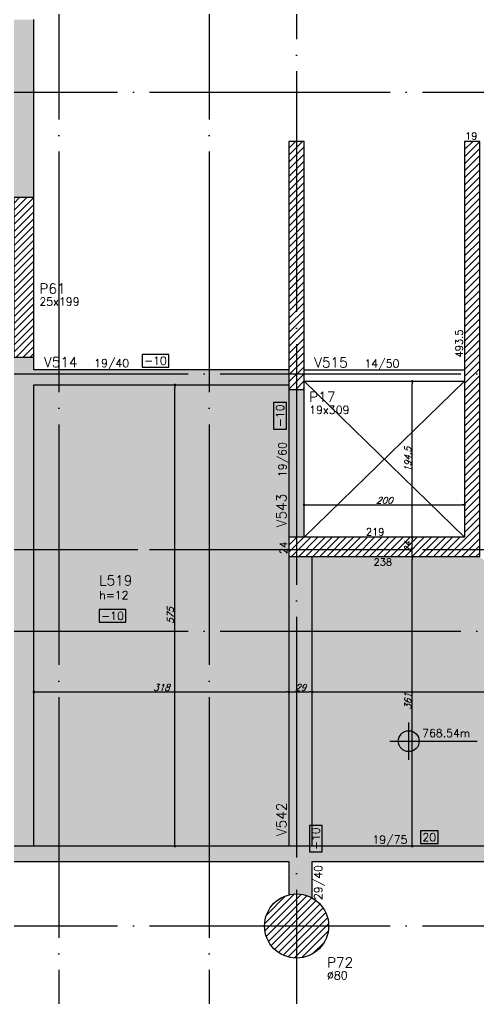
# Model space of a CAD drawing. Header units: millimetres. Extents: x -4245 to 5400, y -2094 to 2406.
# Drawn here: x -555 to 17, y -575 to 645 of the extents above; entities that cross this region are included whole.
import ezdxf
from ezdxf.enums import TextEntityAlignment as Align

# ---------------------------------------------------------------- set-up
doc = ezdxf.new("R2010")
doc.units = ezdxf.units.MM
doc.header["$LTSCALE"] = 50
doc.linetypes.add('EIXO', pattern=[6.8, 6, -0.4, 0, -0.4])
for name, color, linetype in [('F-COTAS', 106, 'Continuous'), ('F-DESNIVEL-1', 254, 'Continuous'), ('F-EIXO', 12, 'EIXO'), ('F-LAJES-DIM', 2, 'Continuous'), ('F-LAJES-NOME', 4, 'Continuous'), ('F-NÍVEL-PLANTA', 2, 'Continuous'), ('F-PILARES-DIM', 172, 'Continuous'), ('F-PILARES-HACH', 174, 'Continuous'), ('F-PILARES-NOME', 170, 'Continuous'), ('F-PILARES-S', 170, 'Continuous'), ('F-TEXTO', 6, 'Continuous'), ('F-VIGAS', 3, 'Continuous'), ('F-VIGAS-DIM', 2, 'Continuous'), ('F-VIGAS-NOME', 4, 'Continuous'), ('F-VÃO', 1, 'Continuous')]:
    doc.layers.add(name, color=color, linetype=linetype)
doc.layers.add('F-DESNIVEL-3', color=7, linetype='Continuous', true_color=0xd5c7ff)
doc.styles.add('CP-TEXT-INCL', font='simplex.shx', dxfattribs={"oblique": 20})
doc.styles.add('MCP', font='simplex.shx')
doc.styles.add('ROMANS', font='simplex.shx')
doc.dimstyles.new('CP-COTAS-50', dxfattribs={"dimscale": 0.64, "dimtxt": 12.5, "dimasz": 5, "dimexe": 5, "dimexo": 5, "dimgap": 2.5, "dimtad": 1, "dimdec": 1, "dimdsep": 46, "dimtxsty": 'CP-TEXT-INCL', "dimblk1": 'DOT', "dimblk2": 'DOT', "dimsah": 1, "dimcen": 9, "dimclrd": 256, "dimclre": 256, "dimclrt": 256, "dimadec": 0, "dimazin": 0, "dimtfac": 1, "dimtdec": 1, "dimtmove": 2, "dimatfit": 3, "dimldrblk": 'DOT', "dimfxl": 0, "dimtolj": 1, "dimarcsym": 0})
pattern_1 = [(45, (0, 5000), (-4.4194174, 4.4194174), [])]

# ---------------------------------------------------------------- blocks, each defined once
blk = doc.blocks.new('*U47')
at = {"layer": 'F-LAJES-DIM', "color": 1}
blk.add_lwpolyline([(0, 0), (33, 0), (33, 16), (0, 16)], close=True, dxfattribs=at)
at = {"layer": 'F-LAJES-DIM', "style": 'MCP'}
blk.add_attdef('DIM', text='', height=10, dxfattribs=at).set_placement((16.5, 8), align=Align.MIDDLE_CENTER)
blk = doc.blocks.new('*U18')
at = {"layer": 'F-VIGAS-DIM', "color": 1}
blk.add_lwpolyline([(0, 0), (33, 0), (33, 16), (0, 16)], close=True, dxfattribs=at)
at = {"layer": 'F-VIGAS-DIM', "style": 'MCP'}
blk.add_attdef('DIM', text='', height=10, dxfattribs=at).set_placement((16.5, 8), align=Align.MIDDLE_CENTER)
blk = doc.blocks.new('*U19')
at = {"layer": 'F-VIGAS-DIM', "color": 1}
blk.add_lwpolyline([(0, 0), (22, 0), (22, 16), (0, 16)], close=True, dxfattribs=at)
at = {"layer": 'F-VIGAS-DIM', "style": 'MCP'}
blk.add_attdef('DIM', text='', height=10, dxfattribs=at).set_placement((11, 8), align=Align.MIDDLE_CENTER)
blk = doc.blocks.new('Nível - Planta')
at = {"layer": 'F-NÍVEL-PLANTA'}
h = blk.add_hatch(color=71, dxfattribs=at)
h.paths.add_polyline_path([(0, 0), (0, 0.26, 0.414214), (-0.26, 0)])
h.paths.add_polyline_path([(0.26, 0), (0, 0), (0, -0.26, 0.414214)])
for p, q in [((0, -0.469), (0, 0.469)), ((-0.469, 0), (1.704, 0))]:
    blk.add_line(p, q, dxfattribs=at)
blk.add_circle((0, 0), 0.26, dxfattribs=at)
at = {"layer": 'F-TEXTO', "color": 3, "style": 'MCP'}
blk.add_attdef('NÍVEL', (0.333, 0.102), '', height=0.2, dxfattribs=at)
blk = doc.blocks.new('*U29')
at = {"layer": 'F-EIXO'}
blk.add_line((0, 0), (7484.954, 0), dxfattribs=at)
at = {"layer": 'F-TEXTO', "style": 'ROMANS'}
blk.add_attdef('EIXO', text='', height=17.5, dxfattribs=at).set_placement((-28.2072, 0), align=Align.MIDDLE_CENTER)
blk = doc.blocks.new('*U23')
at = {"layer": 'F-EIXO'}
blk.add_line((0, 0), (7397, 0), dxfattribs=at)
at = {"layer": 'F-TEXTO', "style": 'ROMANS'}
blk.add_attdef('EIXO', text='', height=17.5, dxfattribs=at).set_placement((-28.2072, 0), align=Align.MIDDLE_CENTER)
blk = doc.blocks.new('*U25')
at = {"layer": 'F-EIXO'}
blk.add_line((0, 0), (0, -3377.9), dxfattribs=at)
at = {"layer": 'F-TEXTO', "style": 'ROMANS'}
blk.add_attdef('EIXO', text='', height=17.5, rotation=360, dxfattribs=at).set_placement((0, 28.2), align=Align.MIDDLE_CENTER)
blk = doc.blocks.new('*U26')
at = {"layer": 'F-EIXO'}
blk.add_line((0, 0), (0, -3477.9), dxfattribs=at)
at = {"layer": 'F-TEXTO', "style": 'ROMANS'}
blk.add_attdef('EIXO', text='', height=17.5, rotation=360, dxfattribs=at).set_placement((0, 28.2), align=Align.MIDDLE_CENTER)
blk = doc.blocks.new('_DOT')
at = {"color": 0, "linetype": 'ByBlock'}
blk.add_line((-0.5, 0), (-1, 0), dxfattribs=at)
at = {"color": 0, "linetype": 'ByBlock', "const_width": 0.5}
blk.add_lwpolyline([(-0.25, 0, 1), (0.25, 0, 1)], format="xyb", close=True, dxfattribs=at)
blk = doc.blocks.new('*D87')
at = {"layer": 'DEFPOINTS', "color": 0, "linetype": 'Continuous', "transparency": 16777216}
for p in [(-361.2, 190), (-361.2, 190), (-361.2, -385)]:
    blk.add_point(p, dxfattribs=at)
at = {"layer": 'F-COTAS', "linetype": 'Continuous', "lineweight": -2, "transparency": 16777216}
blk.add_line((-361.2, -381.8), (-361.2, 186.8), dxfattribs=at)
at = {"layer": 'F-COTAS', "linetype": 'Continuous', "lineweight": -2, "transparency": 16777216, "xscale": 3.2, "yscale": 3.2, "zscale": 3.2}
for p, rotation in [((-361.2, 190), 90), ((-361.2, -385), 270)]:
    blk.add_blockref('_DOT', p, dxfattribs=dict(at, rotation=rotation))
at = {"layer": 'F-COTAS', "linetype": 'Continuous', "transparency": 16777216, "insert": (-366.8, -97.5), "char_height": 8, "attachment_point": 5, "rotation": 90, "style": 'CP-TEXT-INCL'}
blk.add_mtext('\\A1;575', dxfattribs=at)
blk = doc.blocks.new('*D88')
at = {"layer": 'DEFPOINTS', "color": 0, "linetype": 'Continuous', "transparency": 16777216}
for p in [(-65.2, -24), (-65.2, -24), (-65.2, -385)]:
    blk.add_point(p, dxfattribs=at)
at = {"layer": 'F-COTAS', "linetype": 'Continuous', "lineweight": -2, "transparency": 16777216}
blk.add_line((-65.2, -381.8), (-65.2, -27.2), dxfattribs=at)
at = {"layer": 'F-COTAS', "linetype": 'Continuous', "lineweight": -2, "transparency": 16777216, "xscale": 3.2, "yscale": 3.2, "zscale": 3.2}
for p, rotation in [((-65.2, -24), 90), ((-65.2, -385), 270)]:
    blk.add_blockref('_DOT', p, dxfattribs=dict(at, rotation=rotation))
at = {"layer": 'F-COTAS', "linetype": 'Continuous', "transparency": 16777216, "insert": (-70.8, -204.5), "char_height": 8, "attachment_point": 5, "rotation": 90, "style": 'CP-TEXT-INCL'}
blk.add_mtext('\\A1;361', dxfattribs=at)
blk = doc.blocks.new('*D89')
at = {"layer": 'DEFPOINTS', "color": 0, "linetype": 'Continuous', "transparency": 16777216}
for p in [(-65.2, 0), (-65.2, 0), (-65.2, -24)]:
    blk.add_point(p, dxfattribs=at)
at = {"layer": 'F-COTAS', "linetype": 'Continuous', "lineweight": -2, "transparency": 16777216}
blk.add_line((-65.2, -20.8), (-65.2, -3.2), dxfattribs=at)
at = {"layer": 'F-COTAS', "linetype": 'Continuous', "lineweight": -2, "transparency": 16777216, "xscale": 3.2, "yscale": 3.2, "zscale": 3.2}
for p, rotation in [((-65.2, 0), 90), ((-65.2, -24), 270)]:
    blk.add_blockref('_DOT', p, dxfattribs=dict(at, rotation=rotation))
at = {"layer": 'F-COTAS', "linetype": 'Continuous', "transparency": 16777216, "insert": (-70.8, -12), "char_height": 8, "attachment_point": 5, "rotation": 90, "style": 'CP-TEXT-INCL'}
blk.add_mtext('\\A1;24', dxfattribs=at)
blk = doc.blocks.new('*D90')
at = {"layer": 'DEFPOINTS', "color": 0, "linetype": 'Continuous', "transparency": 16777216}
for p in [(-65.2, 194.5), (-65.2, 194.5), (-65.2, 0)]:
    blk.add_point(p, dxfattribs=at)
at = {"layer": 'F-COTAS', "linetype": 'Continuous', "lineweight": -2, "transparency": 16777216}
blk.add_line((-65.2, 3.2), (-65.2, 191.3), dxfattribs=at)
at = {"layer": 'F-COTAS', "linetype": 'Continuous', "lineweight": -2, "transparency": 16777216, "xscale": 3.2, "yscale": 3.2, "zscale": 3.2}
for p, rotation in [((-65.2, 194.5), 90), ((-65.2, 0), 270)]:
    blk.add_blockref('_DOT', p, dxfattribs=dict(at, rotation=rotation))
at = {"layer": 'F-COTAS', "linetype": 'Continuous', "transparency": 16777216, "insert": (-70.8, 97.2), "char_height": 8, "attachment_point": 5, "rotation": 90, "style": 'CP-TEXT-INCL'}
blk.add_mtext('\\A1;194.5', dxfattribs=at)
blk = doc.blocks.new('*D112')
at = {"layer": 'DEFPOINTS', "color": 0, "linetype": 'Continuous', "transparency": 16777216}
for p in [(-537, -192.8), (-219, -192.8), (-219, -192.8)]:
    blk.add_point(p, dxfattribs=at)
at = {"layer": 'F-COTAS', "linetype": 'Continuous', "lineweight": -2, "transparency": 16777216}
blk.add_line((-533.8, -192.8), (-222.2, -192.8), dxfattribs=at)
at = {"layer": 'F-COTAS', "linetype": 'Continuous', "lineweight": -2, "transparency": 16777216, "xscale": 3.2, "yscale": 3.2, "zscale": 3.2, "rotation": 180}
blk.add_blockref('_DOT', (-537, -192.8), dxfattribs=at)
at = {"layer": 'F-COTAS', "linetype": 'Continuous', "lineweight": -2, "transparency": 16777216, "xscale": 3.2, "yscale": 3.2, "zscale": 3.2}
blk.add_blockref('_DOT', (-219, -192.8), dxfattribs=at)
at = {"layer": 'F-COTAS', "linetype": 'Continuous', "transparency": 16777216, "insert": (-378, -187.2), "char_height": 8, "attachment_point": 5, "style": 'CP-TEXT-INCL'}
blk.add_mtext('\\A1;318', dxfattribs=at)
blk = doc.blocks.new('*D113')
at = {"layer": 'DEFPOINTS', "color": 0, "linetype": 'Continuous', "transparency": 16777216}
for p in [(-219, -192.8), (-190, -192.8), (-190, -192.8)]:
    blk.add_point(p, dxfattribs=at)
at = {"layer": 'F-COTAS', "linetype": 'Continuous', "lineweight": -2, "transparency": 16777216}
blk.add_line((-215.8, -192.8), (-193.2, -192.8), dxfattribs=at)
at = {"layer": 'F-COTAS', "linetype": 'Continuous', "lineweight": -2, "transparency": 16777216, "xscale": 3.2, "yscale": 3.2, "zscale": 3.2, "rotation": 180}
blk.add_blockref('_DOT', (-219, -192.8), dxfattribs=at)
at = {"layer": 'F-COTAS', "linetype": 'Continuous', "lineweight": -2, "transparency": 16777216, "xscale": 3.2, "yscale": 3.2, "zscale": 3.2}
blk.add_blockref('_DOT', (-190, -192.8), dxfattribs=at)
at = {"layer": 'F-COTAS', "linetype": 'Continuous', "transparency": 16777216, "insert": (-204.5, -187.2), "char_height": 8, "attachment_point": 5, "style": 'CP-TEXT-INCL'}
blk.add_mtext('\\A1;29', dxfattribs=at)
blk = doc.blocks.new('*D114')
at = {"layer": 'DEFPOINTS', "color": 0, "linetype": 'Continuous', "transparency": 16777216}
for p in [(-190, -192.8), (401, -192.8), (401, -192.8)]:
    blk.add_point(p, dxfattribs=at)
at = {"layer": 'F-COTAS', "linetype": 'Continuous', "lineweight": -2, "transparency": 16777216}
blk.add_line((-186.8, -192.8), (397.8, -192.8), dxfattribs=at)
at = {"layer": 'F-COTAS', "linetype": 'Continuous', "lineweight": -2, "transparency": 16777216, "xscale": 3.2, "yscale": 3.2, "zscale": 3.2, "rotation": 180}
blk.add_blockref('_DOT', (-190, -192.8), dxfattribs=at)
at = {"layer": 'F-COTAS', "linetype": 'Continuous', "lineweight": -2, "transparency": 16777216, "xscale": 3.2, "yscale": 3.2, "zscale": 3.2}
blk.add_blockref('_DOT', (401, -192.8), dxfattribs=at)
at = {"layer": 'F-COTAS', "linetype": 'Continuous', "transparency": 16777216, "insert": (105.5, -187.2), "char_height": 8, "attachment_point": 5, "style": 'CP-TEXT-INCL'}
blk.add_mtext('\\A1;591', dxfattribs=at)
blk = doc.blocks.new('*D115')
at = {"layer": 'DEFPOINTS', "color": 0, "linetype": 'Continuous', "transparency": 16777216}
for p in [(-200, 40.5), (0, 40.5), (0, 40.5)]:
    blk.add_point(p, dxfattribs=at)
at = {"layer": 'F-COTAS', "linetype": 'Continuous', "lineweight": -2, "transparency": 16777216}
blk.add_line((-196.8, 40.5), (-3.2, 40.5), dxfattribs=at)
at = {"layer": 'F-COTAS', "linetype": 'Continuous', "lineweight": -2, "transparency": 16777216, "xscale": 3.2, "yscale": 3.2, "zscale": 3.2, "rotation": 180}
blk.add_blockref('_DOT', (-200, 40.5), dxfattribs=at)
at = {"layer": 'F-COTAS', "linetype": 'Continuous', "lineweight": -2, "transparency": 16777216, "xscale": 3.2, "yscale": 3.2, "zscale": 3.2}
blk.add_blockref('_DOT', (0, 40.5), dxfattribs=at)
at = {"layer": 'F-COTAS', "linetype": 'Continuous', "transparency": 16777216, "insert": (-100, 46.1), "char_height": 8, "attachment_point": 5, "style": 'CP-TEXT-INCL'}
blk.add_mtext('\\A1;200', dxfattribs=at)

msp = doc.modelspace()

# ---------------------------------------------------------------- hatches: boundary and pattern name
at = {"layer": 'F-PILARES-HACH', "linetype": 'Continuous'}
h = msp.add_hatch(dxfattribs=at)
h.set_pattern_fill('ANSI31', color=256, scale=50, style=0)
h.set_pattern_definition(pattern_1)
h.paths.add_polyline_path([(-219, 184.5), (-200, 184.5), (-200, 493.5), (-219, 493.5)], flags=16)
h = msp.add_hatch(dxfattribs=at)
h.set_pattern_fill('ANSI31', color=256, scale=50, style=0)
h.set_pattern_definition(pattern_1)
h.paths.add_polyline_path([(19, -24), (19, 493.5), (0, 493.5), (0, 0), (-219, 0), (-219, -24)], flags=16)
h = msp.add_hatch(dxfattribs=at)
h.set_pattern_fill('ANSI31', color=256, scale=50, style=0)
h.set_pattern_definition(pattern_1)
h.paths.add_polyline_path([(-562, 224.5), (-537, 224.5), (-537, 423.5), (-562, 423.5)], flags=16)
h = msp.add_hatch(dxfattribs=at)
h.set_pattern_fill('ANSI31', color=256, scale=50)
h.set_pattern_definition(pattern_1)
edge = h.paths.add_edge_path()
edge.add_arc((-209.5, -484.5), 40, 0, 360)

# ---------------------------------------------------------------- linework, layer by layer
at = {"layer": 'F-DESNIVEL-1', "linetype": 'Continuous'}
for points in [[(-1220, -404), (-549.5, -404), (-549.5, -385)], [(-1220, -404), (-549.5, -385), (-1220, -385)], [(-549.5, -404), (-219, -404), (-219, -385)], [(-549.5, -404), (-219, -385), (-549.5, -385)], [(-549.5, -404), (-549.5, -385), (-549.5, -404)], [(-190, -404), (400.9, -404), (400.9, -385)], [(-190, -404), (400.9, -385), (-190, -385)], [(-190, -404), (-190, -385), (-190, -404)]]:
    msp.add_solid(points, dxfattribs=at)
at = {"layer": 'F-DESNIVEL-3', "linetype": 'Continuous'}
for points in [[(-562, 423.6), (-537, 423.6), (-537, 645.4)], [(-562, 423.6), (-537, 645.4), (-562, 645.4)], [(-537, 199.5), (-537, 224.4), (-562, 224.4)], [(-537, 199.5), (-562, 224.4), (-562, 199.5)], [(-537, 190), (-219.1, 190), (-219.1, 209)], [(-537, 190), (-219.1, 209), (-537, 209)], [(-537, 190), (-537, 209), (-537, 190)], [(-537, -385), (-537, 199.5), (-562, 199.5)], [(-537, -385), (-562, 199.5), (-562, -385)], [(-537, 199.5), (-562, 199.5), (-537, 199.5)], [(-219, 184.5), (-219, 190), (-537, 190)], [(-219, 184.5), (-537, 190), (-219, 184.5)], [(-219, 184.5), (-537, 190), (-219, -385)], [(-219, -385), (-537, 190), (-537, -385)], [(-219, 184.5), (-219, -385), (-219, 184.5)], [(-219, 184.5), (-219, -385), (-219, -24)], [(-219, 184.5), (-219, -24), (-219, 184.5)], [(-219, 184.5), (-219, -24), (-219, 0)], [(-219, 184.5), (-219, 0), (-219, 184.5)], [(-219, 0.1), (-200, 0.1), (-200, 184.4)], [(-219, 0.1), (-200, 184.4), (-219, 184.4)], [(-219, 0.1), (-219, 184.4), (-219, 0.1)], [(-190, -385), (-190, -24.1), (-219, -24.1)], [(-190, -385), (-219, -24.1), (-219, -385)], [(401, -385), (19, -24), (-190, -24)], [(401, -385), (-190, -24), (401, -385)], [(401, -385), (-190, -24), (-190, -385)], [(-537, -385), (-562, -385), (-537, -385)], [(-219, -385), (-537, -385), (-219, -385)], [(-190, -385), (-219, -385), (-219, -446.288)], [(-190, -385), (-219, -446.288), (-209.5, -444.398)], [(-190, -385), (-219, -385), (-190, -385)], [(-190, -385), (-209.5, -444.398), (-194.154, -447.451)], [(-190, -385), (-194.154, -447.451), (-190, -450.226)], [(401, -385), (-190, -385), (401, -385)], [(-190, -404), (-190, -450.226), (-190, -404)]]:
    msp.add_solid(points, dxfattribs=at)
at = {"layer": 'F-EIXO'}
msp.add_line((-3768.53, -15), (3691.239, -15), dxfattribs=at)
at = {"layer": 'F-PILARES-S', "linetype": 'Continuous'}
for points in [[(-219, 184.5), (-200, 184.5), (-200, 493.5), (-219, 493.5), (-219, 184.5)], [(19, -24), (19, 493.5), (0, 493.5), (0, 0), (-219, 0), (-219, -24), (19, -24)], [(-562, 224.5), (-537, 224.5), (-537, 423.5), (-562, 423.5), (-562, 224.5)]]:
    msp.add_lwpolyline(points, dxfattribs=at)
msp.add_circle((-209.5, -484.5), 40, dxfattribs=at)
at = {"layer": 'F-VIGAS'}
for points in [[(-537, 423.5), (-537, 645.5)], [(-537, 209), (-537, 224.5)], [(-219, 209), (-537, 209)], [(0, 208.5), (-200, 208.5)], [(-537, -385), (-537, 190)], [(-537, 190), (-219, 190)], [(-219, 184.5), (-219, 0)], [(-200, 194.5), (0, 194.5)], [(-200, 0), (-200, 184.5)], [(-219, -24), (-219, -385)], [(-190, -385), (-190, -24)], [(-537, -385), (-562, -385)], [(-219, -385), (-537, -385)], [(-190, -385), (-219, -385)], [(-190, -385), (-219, -385)], [(401, -385), (-190, -385)], [(-1220, -404), (-549.5, -404)], [(-549.5, -404), (-219, -404)], [(-219, -404), (-219, -446.39)], [(-190, -450.346), (-190, -404)], [(-190, -404), (401, -404)]]:
    msp.add_lwpolyline(points, dxfattribs=at)
at = {"layer": 'F-VÃO'}
for p, q in [((-200, 0), (0, 194.5)), ((-200, 194.5), (0, 0))]:
    msp.add_line(p, q, dxfattribs=at)

# ---------------------------------------------------------------- block references
at = {"layer": 'F-EIXO', "linetype": 'Continuous'}
for name, p in [('*U26', (-209.5, 1941.357)), ('*U25', (-506, 1841.357)), ('*U25', (-318.5, 1841.357)), ('*U29', (-3793.715, 555)), ('*U23', (-3705.761, 204)), ('*U29', (-3793.715, -15)), ('*U23', (-3705.761, -117)), ('*U29', (-3793.715, -484.5))]:
    msp.add_blockref(name, p, dxfattribs=at)
at = {"layer": 'F-LAJES-DIM', "linetype": 'Continuous'}
msp.add_blockref('*U47', (-455.545, -105.895), dxfattribs=at).add_auto_attribs({'DIM': '-10'})
at = {"layer": 'F-NÍVEL-PLANTA', "linetype": 'Continuous', "xscale": 50, "yscale": 50, "zscale": 50}
msp.add_blockref('Nível - Planta', (-69.63, -254.121), dxfattribs=at).add_auto_attribs({'NÍVEL': '768.54m'})
at = {"layer": 'F-VIGAS-DIM', "linetype": 'Continuous'}
for name, p, values in [('*U18', (-402, 212.125), {'DIM': '-10'}), ('*U19', (-55, -381.875), {'DIM': '20'})]:
    msp.add_blockref(name, p, dxfattribs=at).add_auto_attribs(values)
at = {"layer": 'F-VIGAS-DIM', "linetype": 'Continuous', "rotation": 90}
for p in [(-222.125, 135), (-177.5, -392.173)]:
    msp.add_blockref('*U18', p, dxfattribs=at).add_auto_attribs({'DIM': '-10'})

# ---------------------------------------------------------------- texts
at = {"layer": 'F-LAJES-DIM', "linetype": 'Continuous', "style": 'MCP'}
msp.add_text('h=12', height=10, dxfattribs=at).set_placement((-455.545, -76.995))
at = {"layer": 'F-LAJES-NOME', "linetype": 'Continuous', "style": 'MCP'}
msp.add_text('L519', height=12.5, dxfattribs=at).set_placement((-455.545, -59.995))
at = {"layer": 'F-PILARES-DIM', "linetype": 'Continuous', "style": 'MCP'}
for s, height, p in [('19', 9, (0.5, 495.75)), ('25x199', 10, (-530.286, 288.856)), ('19x309', 10, (-193.75, 153.875)), ('219', 9, (-123, 2.25)), ('238', 9, (-113.5, -35.25)), ('%%c80', 10, (-171.587, -551.156))]:
    msp.add_text(s, height=height, dxfattribs=at).set_placement(p)
for s, p in [('493.5', (-2.25, 224.25)), ('24', (-221.25, -21))]:
    msp.add_text(s, height=9, rotation=90, dxfattribs=at).set_placement(p)
at = {"layer": 'F-PILARES-NOME', "linetype": 'Continuous', "style": 'MCP'}
for s, p in [('P61', (-530.286, 303.856)), ('P17', (-193.75, 168.875)), ('P72', (-171.587, -536.156))]:
    msp.add_text(s, height=12.5, dxfattribs=at).set_placement(p)
at = {"layer": 'F-VIGAS-DIM', "linetype": 'Continuous', "style": 'MCP'}
for s, p in [('19/40', (-462, 212.125)), ('14/50', (-125, 211.625)), ('19/75', (-115, -381.875))]:
    msp.add_text(s, height=10, dxfattribs=at).set_placement(p)
for s, p in [('19/60', (-222.125, 75)), ('29/40', (-177.5, -452.173))]:
    msp.add_text(s, height=10, rotation=90, dxfattribs=at).set_placement(p)
at = {"layer": 'F-VIGAS-NOME', "linetype": 'Continuous', "style": 'MCP'}
for s, p in [('V514', (-524.5, 212.125)), ('V515', (-187.5, 211.625))]:
    msp.add_text(s, height=12.5, dxfattribs=at).set_placement(p)
for s, p in [('V543', (-222.125, 12.5)), ('V542', (-222.125, -372.5))]:
    msp.add_text(s, height=12.5, rotation=90, dxfattribs=at).set_placement(p)

# ---------------------------------------------------------------- dimensions: what is measured, and where the dimension line sits
at = {"layer": 'F-COTAS', "linetype": 'Continuous'}
for base, p1, p2, angle, picture, middle in [((-65.181, 194.5), (-65.181, 0), (-65.181, 194.5), 270, '*D90', (-70.781, 97.25)), ((-361.203, 190), (-361.203, -385), (-361.203, 190), 270, '*D87', (-366.803, -97.5)), ((0, 40.5), (-200, 40.5), (0, 40.5), 180, '*D115', (-100, 46.1)), ((-65.181, 0), (-65.181, -24), (-65.181, 0), 270, '*D89', (-70.781, -12)), ((-65.181, -24), (-65.181, -385), (-65.181, -24), 270, '*D88', (-70.781, -204.5)), ((-219, -192.756), (-537, -192.756), (-219, -192.756), 180, '*D112', (-378, -187.156)), ((-190, -192.756), (-219, -192.756), (-190, -192.756), 180, '*D113', (-204.5, -187.156)), ((401, -192.756), (-190, -192.756), (401, -192.756), 180, '*D114', (105.5, -187.156))]:
    dim = msp.add_linear_dim(base=base, p1=p1, p2=p2, angle=angle, dimstyle='CP-COTAS-50', dxfattribs=at)
    dim.commit()
    dim.dimension.update_dxf_attribs({"geometry": picture, "text_midpoint": middle})

doc.saveas('drawing.dxf')
